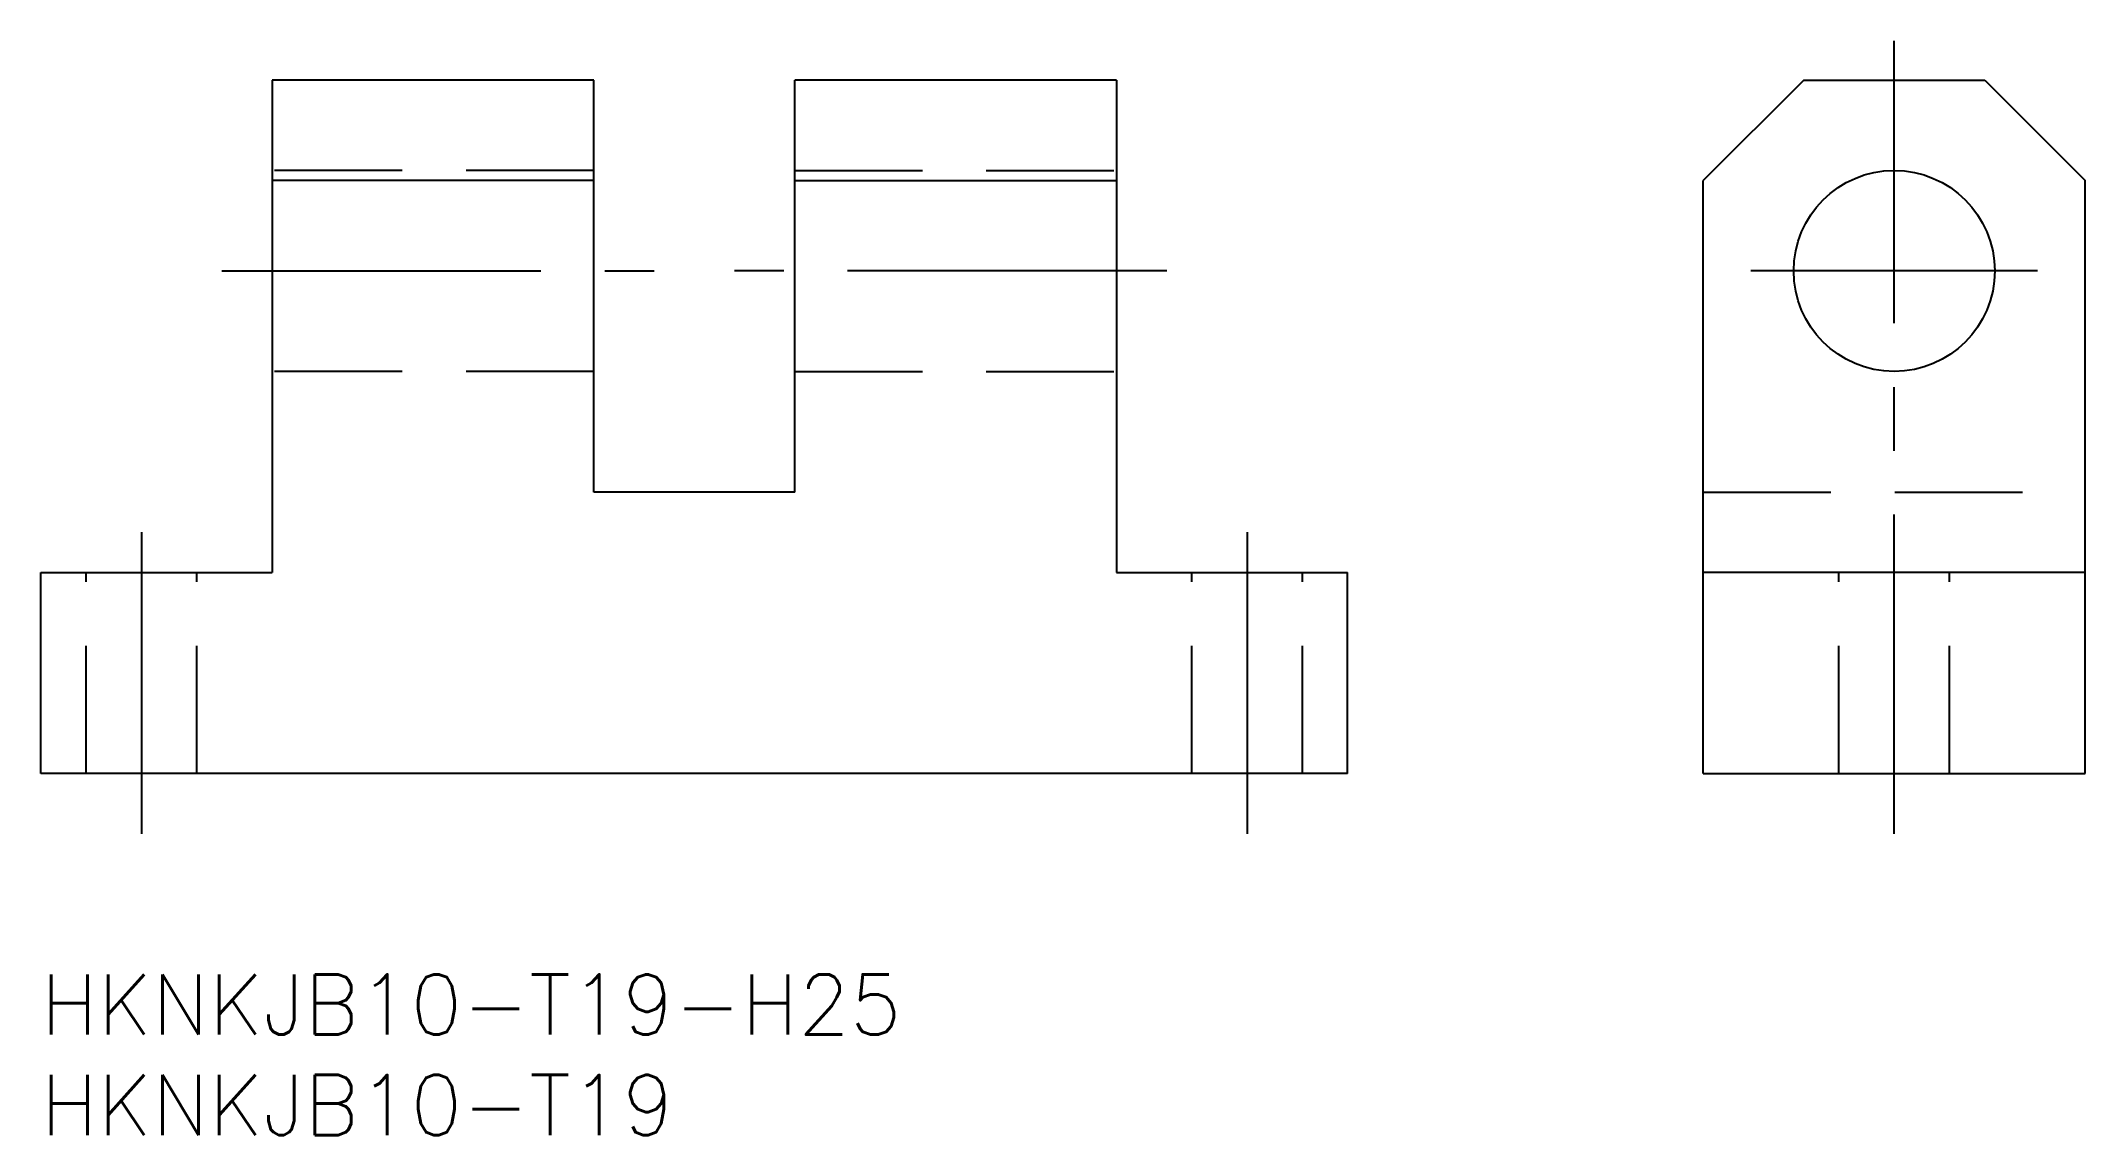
# Model space of a CAD drawing. Extents: x 0 to 102, y -8 to 46.
import ezdxf

# ---------------------------------------------------------------- set-up
doc = ezdxf.new("R2010")
doc.units = 0
doc.header["$LTSCALE"] = 0.5
doc.linetypes.add('CENTER', pattern=[50.8, 31.75, -6.35, 6.35, -6.35])
doc.linetypes.add('DASHED', pattern=[19.05, 12.7, -6.35])
for name, color, linetype in [('MSM_CENTER', 1, 'CENTER'), ('MSM_CONTINUOUS', 7, 'CONTINUOUS'), ('MSM_DASHED', 4, 'DASHED'), ('MSM_PART_NUMBER', 7, 'CONTINUOUS')]:
    doc.layers.add(name, color=color, linetype=linetype)
doc.styles.get("Standard").update_dxf_attribs({"font": 'txt.shx', "height": 3, "bigfont": 'bigfont.shx'})

# ---------------------------------------------------------------- blocks, each defined once
blk = doc.blocks.new('*U3')
at = {"layer": 'MSM_PART_NUMBER'}
blk.add_text('HKNKJB10-T19-H25', height=3, dxfattribs=at).set_placement((0, -3))
blk = doc.blocks.new('*U4')
at = {"layer": 'MSM_PART_NUMBER'}
blk.add_text('HKNKJB10-T19', height=3, dxfattribs=at).set_placement((0, -8))

msp = doc.modelspace()

# ---------------------------------------------------------------- linework, layer by layer
at = {"layer": 'MSM_CENTER'}
for p, q in [((92.19, 7), (92.19, 46.45)), ((9, 35), (30.5, 35)), ((56, 35), (34.5, 35)), ((99.32, 35), (85.05, 35)), ((5, 22), (5, 7)), ((60, 22), (60, 7))]:
    msp.add_line(p, q, dxfattribs=at)
at = {"layer": 'MSM_CONTINUOUS'}
for p, q in [((11.5, 44.5), (11.5, 20)), ((27.5, 44.5), (11.5, 44.5)), ((27.5, 24), (27.5, 44.5)), ((37.5, 24), (37.5, 44.5)), ((53.5, 44.5), (37.5, 44.5)), ((53.5, 44.5), (53.5, 20)), ((87.69, 44.5), (82.69, 39.5)), ((87.69, 44.5), (96.69, 44.5)), ((96.69, 44.5), (101.69, 39.5)), ((27.5, 39.5), (11.5, 39.5)), ((37.5, 39.5), (53.5, 39.5)), ((82.69, 10), (82.69, 39.5)), ((101.69, 10), (101.69, 39.5)), ((37.5, 24), (27.5, 24)), ((0, 10), (0, 20)), ((0, 20), (11.5, 20)), ((53.5, 20), (65, 20)), ((65, 10), (65, 20)), ((101.69, 20), (82.69, 20)), ((65, 10), (0, 10)), ((82.69, 10), (101.69, 10))]:
    msp.add_line(p, q, dxfattribs=at)
msp.add_circle((92.19, 35), 5, dxfattribs=at)
at = {"layer": 'MSM_DASHED'}
for p, q in [((27.5, 40), (11.5, 40)), ((37.5, 40), (53.5, 40)), ((27.5, 30), (11.5, 30)), ((37.5, 30), (53.5, 30)), ((82.69, 24), (101.69, 24)), ((2.25, 10), (2.25, 20)), ((7.75, 10), (7.75, 20)), ((57.25, 10), (57.25, 20)), ((62.75, 10), (62.75, 20)), ((89.44, 10), (89.44, 20)), ((94.94, 10), (94.94, 20))]:
    msp.add_line(p, q, dxfattribs=at)

# ---------------------------------------------------------------- block references
at = {"layer": 'MSM_CONTINUOUS'}
for name in ['*U3', '*U4']:
    msp.add_blockref(name, (0, 0), dxfattribs=at)

doc.saveas('drawing.dxf')
